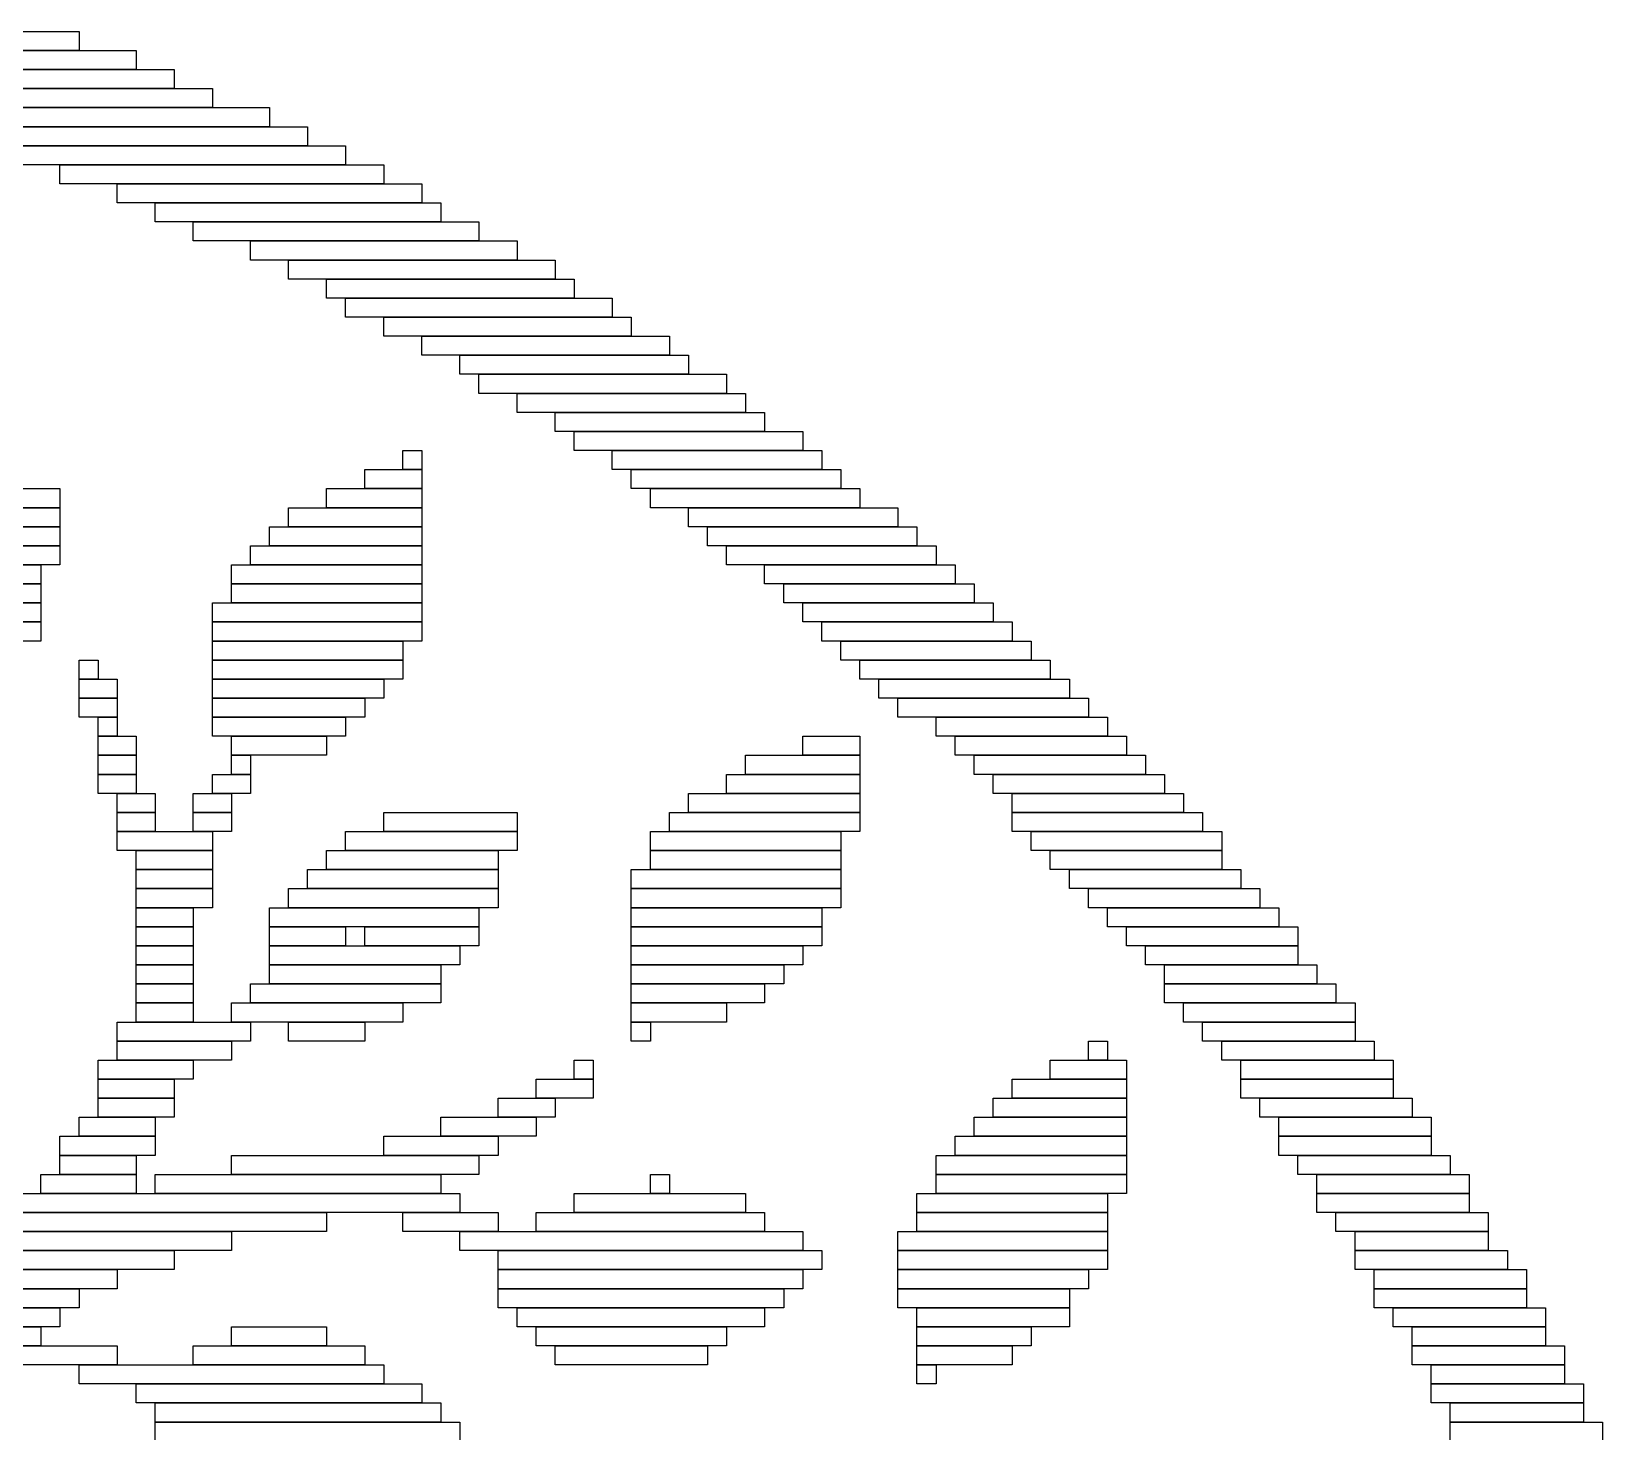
# Model space of a CAD drawing. Extents: x 28 to 995, y 169 to 891.
# Drawn here: x 222.5 to 305, y 808.5 to 882 of the extents above; entities that cross this region are included whole.
import ezdxf

# ---------------------------------------------------------------- set-up
doc = ezdxf.new("R2010")
doc.units = 0

msp = doc.modelspace()

# ---------------------------------------------------------------- linework, layer by layer
for p, q in [((198, 882), (225, 882)), ((225, 882), (225, 881)), ((225, 881), (198, 881)), ((203, 881), (228, 881)), ((228, 881), (228, 880)), ((228, 880), (203, 880)), ((208, 880), (230, 880)), ((230, 880), (230, 879)), ((230, 879), (208, 879)), ((212, 879), (232, 879)), ((232, 879), (232, 878)), ((232, 878), (212, 878)), ((215, 878), (235, 878)), ((235, 878), (235, 877)), ((235, 877), (215, 877)), ((218, 877), (237, 877)), ((237, 877), (237, 876)), ((237, 876), (218, 876)), ((221, 876), (239, 876)), ((239, 876), (239, 875)), ((239, 875), (221, 875)), ((224, 875), (241, 875)), ((224, 874), (224, 875)), ((241, 875), (241, 874)), ((241, 874), (224, 874)), ((227, 874), (243, 874)), ((227, 873), (227, 874)), ((243, 874), (243, 873)), ((243, 873), (227, 873)), ((229, 873), (244, 873)), ((229, 872), (229, 873)), ((244, 873), (244, 872)), ((244, 872), (229, 872)), ((231, 872), (246, 872)), ((231, 871), (231, 872)), ((246, 872), (246, 871)), ((246, 871), (231, 871)), ((234, 871), (248, 871)), ((234, 870), (234, 871)), ((248, 871), (248, 870)), ((248, 870), (234, 870)), ((236, 870), (250, 870)), ((236, 869), (236, 870)), ((250, 870), (250, 869)), ((250, 869), (236, 869)), ((238, 869), (251, 869)), ((238, 868), (238, 869)), ((251, 869), (251, 868)), ((251, 868), (238, 868)), ((239, 868), (253, 868)), ((239, 867), (239, 868)), ((253, 868), (253, 867)), ((253, 867), (239, 867)), ((241, 867), (254, 867)), ((241, 866), (241, 867)), ((254, 867), (254, 866)), ((254, 866), (241, 866)), ((243, 866), (256, 866)), ((243, 865), (243, 866)), ((256, 866), (256, 865)), ((256, 865), (243, 865)), ((245, 865), (257, 865)), ((245, 864), (245, 865)), ((257, 865), (257, 864)), ((257, 864), (245, 864)), ((246, 864), (259, 864)), ((246, 863), (246, 864)), ((259, 864), (259, 863)), ((259, 863), (246, 863)), ((248, 863), (260, 863)), ((248, 862), (248, 863)), ((260, 863), (260, 862)), ((260, 862), (248, 862)), ((250, 862), (261, 862)), ((250, 861), (250, 862)), ((261, 862), (261, 861)), ((261, 861), (250, 861)), ((251, 861), (263, 861)), ((251, 860), (251, 861)), ((263, 861), (263, 860)), ((242, 860), (243, 860)), ((242, 859), (242, 860)), ((243, 860), (243, 859)), ((263, 860), (251, 860)), ((253, 860), (264, 860)), ((253, 859), (253, 860)), ((264, 860), (264, 859)), ((240, 859), (243, 859)), ((240, 858), (240, 859)), ((243, 859), (242, 859)), ((243, 859), (243, 858)), ((264, 859), (253, 859)), ((254, 859), (265, 859)), ((254, 858), (254, 859)), ((265, 859), (265, 858)), ((222, 858), (224, 858)), ((224, 858), (224, 857)), ((238, 858), (243, 858)), ((238, 857), (238, 858)), ((243, 858), (240, 858)), ((243, 858), (243, 857)), ((265, 858), (254, 858)), ((255, 858), (266, 858)), ((255, 857), (255, 858)), ((266, 858), (266, 857)), ((219, 857), (224, 857)), ((224, 857), (222, 857)), ((224, 857), (224, 856)), ((236, 857), (243, 857)), ((236, 856), (236, 857)), ((243, 857), (238, 857)), ((243, 857), (243, 856)), ((266, 857), (255, 857)), ((257, 857), (268, 857)), ((257, 856), (257, 857)), ((268, 857), (268, 856)), ((217, 856), (224, 856)), ((224, 856), (219, 856)), ((224, 856), (224, 855)), ((235, 856), (243, 856)), ((235, 855), (235, 856)), ((243, 856), (236, 856)), ((243, 856), (243, 855)), ((268, 856), (257, 856)), ((258, 856), (269, 856)), ((258, 855), (258, 856)), ((269, 856), (269, 855)), ((215, 855), (224, 855)), ((224, 855), (217, 855)), ((224, 855), (224, 854)), ((234, 855), (243, 855)), ((234, 854), (234, 855)), ((243, 855), (235, 855)), ((243, 855), (243, 854)), ((269, 855), (258, 855)), ((259, 855), (270, 855)), ((259, 854), (259, 855)), ((270, 855), (270, 854)), ((214, 854), (223, 854)), ((224, 854), (215, 854)), ((223, 854), (223, 853)), ((233, 854), (243, 854)), ((233, 853), (233, 854)), ((243, 854), (234, 854)), ((243, 854), (243, 853)), ((270, 854), (259, 854)), ((261, 854), (271, 854)), ((261, 853), (261, 854)), ((271, 854), (271, 853)), ((213, 853), (223, 853)), ((223, 853), (214, 853)), ((223, 853), (223, 852)), ((243, 853), (233, 853)), ((233, 853), (243, 853)), ((233, 852), (233, 853)), ((243, 853), (243, 852)), ((271, 853), (261, 853)), ((262, 853), (272, 853)), ((262, 852), (262, 853)), ((272, 853), (272, 852)), ((212, 852), (223, 852)), ((223, 852), (213, 852)), ((223, 852), (223, 851)), ((232, 852), (243, 852)), ((232, 851), (232, 852)), ((243, 852), (233, 852)), ((243, 852), (243, 851)), ((272, 852), (262, 852)), ((263, 852), (273, 852)), ((263, 851), (263, 852)), ((273, 852), (273, 851)), ((223, 851), (212, 851)), ((212, 851), (223, 851)), ((223, 851), (223, 850)), ((243, 851), (232, 851)), ((232, 851), (243, 851)), ((232, 850), (232, 851)), ((243, 851), (243, 850)), ((273, 851), (263, 851)), ((264, 851), (274, 851)), ((264, 850), (264, 851)), ((274, 851), (274, 850)), ((223, 850), (212, 850)), ((243, 850), (232, 850)), ((232, 850), (242, 850)), ((232, 849), (232, 850)), ((242, 850), (242, 849)), ((274, 850), (264, 850)), ((265, 850), (275, 850)), ((265, 849), (265, 850)), ((275, 850), (275, 849)), ((225, 849), (226, 849)), ((225, 848), (225, 849)), ((226, 849), (226, 848)), ((242, 849), (232, 849)), ((232, 849), (242, 849)), ((232, 848), (232, 849)), ((242, 849), (242, 848)), ((275, 849), (265, 849)), ((266, 849), (276, 849)), ((266, 848), (266, 849)), ((276, 849), (276, 848)), ((226, 848), (225, 848)), ((225, 848), (227, 848)), ((225, 847), (225, 848)), ((227, 848), (227, 847)), ((242, 848), (232, 848)), ((232, 848), (241, 848)), ((232, 847), (232, 848)), ((241, 848), (241, 847)), ((276, 848), (266, 848)), ((267, 848), (277, 848)), ((267, 847), (267, 848)), ((277, 848), (277, 847)), ((227, 847), (225, 847)), ((225, 847), (227, 847)), ((225, 846), (225, 847)), ((227, 847), (227, 846)), ((241, 847), (232, 847)), ((232, 847), (240, 847)), ((232, 846), (232, 847)), ((240, 847), (240, 846)), ((277, 847), (267, 847)), ((268, 847), (278, 847)), ((268, 846), (268, 847)), ((278, 847), (278, 846)), ((227, 846), (225, 846)), ((226, 846), (227, 846)), ((226, 845), (226, 846)), ((227, 846), (227, 845)), ((240, 846), (232, 846)), ((232, 846), (239, 846)), ((232, 845), (232, 846)), ((239, 846), (239, 845)), ((278, 846), (268, 846)), ((270, 846), (279, 846)), ((270, 845), (270, 846)), ((279, 846), (279, 845)), ((227, 845), (226, 845)), ((226, 845), (228, 845)), ((226, 844), (226, 845)), ((228, 845), (228, 844)), ((239, 845), (232, 845)), ((233, 845), (238, 845)), ((233, 844), (233, 845)), ((238, 845), (238, 844)), ((263, 845), (266, 845)), ((263, 844), (263, 845)), ((266, 845), (266, 844)), ((279, 845), (270, 845)), ((271, 845), (280, 845)), ((271, 844), (271, 845)), ((280, 845), (280, 844)), ((228, 844), (226, 844)), ((226, 844), (228, 844)), ((226, 843), (226, 844)), ((228, 844), (228, 843)), ((238, 844), (233, 844)), ((233, 844), (234, 844)), ((233, 843), (233, 844)), ((234, 844), (234, 843)), ((260, 844), (266, 844)), ((260, 843), (260, 844)), ((266, 844), (263, 844)), ((266, 844), (266, 843)), ((280, 844), (271, 844)), ((272, 844), (281, 844)), ((272, 843), (272, 844)), ((281, 844), (281, 843)), ((228, 843), (226, 843)), ((226, 843), (228, 843)), ((226, 842), (226, 843)), ((228, 843), (228, 842)), ((232, 843), (234, 843)), ((232, 842), (232, 843)), ((234, 843), (233, 843)), ((234, 843), (234, 842)), ((259, 843), (266, 843)), ((259, 842), (259, 843)), ((266, 843), (260, 843)), ((266, 843), (266, 842)), ((281, 843), (272, 843)), ((273, 843), (282, 843)), ((273, 842), (273, 843)), ((282, 843), (282, 842)), ((228, 842), (226, 842)), ((227, 842), (229, 842)), ((227, 841), (227, 842)), ((229, 842), (229, 841)), ((231, 842), (233, 842)), ((231, 841), (231, 842)), ((234, 842), (232, 842)), ((233, 842), (233, 841)), ((257, 842), (266, 842)), ((257, 841), (257, 842)), ((266, 842), (259, 842)), ((266, 842), (266, 841)), ((282, 842), (273, 842)), ((274, 842), (283, 842)), ((274, 841), (274, 842)), ((283, 842), (283, 841)), ((229, 841), (227, 841)), ((227, 841), (229, 841)), ((227, 840), (227, 841)), ((229, 841), (229, 840)), ((233, 841), (231, 841)), ((231, 841), (233, 841)), ((231, 840), (231, 841)), ((233, 841), (233, 840)), ((241, 841), (248, 841)), ((241, 840), (241, 841)), ((248, 841), (248, 840)), ((256, 841), (266, 841)), ((256, 840), (256, 841)), ((266, 841), (257, 841)), ((266, 841), (266, 840)), ((283, 841), (274, 841)), ((274, 841), (284, 841)), ((274, 840), (274, 841)), ((284, 841), (284, 840)), ((229, 840), (227, 840)), ((227, 840), (232, 840)), ((227, 839), (227, 840)), ((233, 840), (231, 840)), ((232, 840), (232, 839)), ((239, 840), (248, 840)), ((239, 839), (239, 840)), ((248, 840), (241, 840)), ((248, 840), (248, 839)), ((255, 840), (265, 840)), ((255, 839), (255, 840)), ((266, 840), (256, 840)), ((265, 840), (265, 839)), ((284, 840), (274, 840)), ((275, 840), (285, 840)), ((275, 839), (275, 840)), ((285, 840), (285, 839)), ((232, 839), (227, 839)), ((228, 839), (232, 839)), ((228, 838), (228, 839)), ((232, 839), (232, 838)), ((238, 839), (247, 839)), ((238, 838), (238, 839)), ((248, 839), (239, 839)), ((247, 839), (247, 838)), ((265, 839), (255, 839)), ((255, 839), (265, 839)), ((255, 838), (255, 839)), ((265, 839), (265, 838)), ((285, 839), (275, 839)), ((276, 839), (285, 839)), ((276, 838), (276, 839)), ((285, 839), (285, 838)), ((232, 838), (228, 838)), ((228, 838), (232, 838)), ((228, 837), (228, 838)), ((232, 838), (232, 837)), ((237, 838), (247, 838)), ((237, 837), (237, 838)), ((247, 838), (238, 838)), ((247, 838), (247, 837)), ((254, 838), (265, 838)), ((254, 837), (254, 838)), ((265, 838), (255, 838)), ((265, 838), (265, 837)), ((285, 838), (276, 838)), ((277, 838), (286, 838)), ((277, 837), (277, 838)), ((286, 838), (286, 837)), ((232, 837), (228, 837)), ((228, 837), (232, 837)), ((228, 836), (228, 837)), ((232, 837), (232, 836)), ((236, 837), (247, 837)), ((236, 836), (236, 837)), ((247, 837), (237, 837)), ((247, 837), (247, 836)), ((265, 837), (254, 837)), ((254, 837), (265, 837)), ((254, 836), (254, 837)), ((265, 837), (265, 836)), ((286, 837), (277, 837)), ((278, 837), (287, 837)), ((278, 836), (278, 837)), ((287, 837), (287, 836)), ((232, 836), (228, 836)), ((228, 836), (231, 836)), ((228, 835), (228, 836)), ((231, 836), (231, 835)), ((235, 836), (246, 836)), ((235, 835), (235, 836)), ((247, 836), (236, 836)), ((246, 836), (246, 835)), ((265, 836), (254, 836)), ((254, 836), (264, 836)), ((254, 835), (254, 836)), ((264, 836), (264, 835)), ((287, 836), (278, 836)), ((279, 836), (288, 836)), ((279, 835), (279, 836)), ((288, 836), (288, 835)), ((231, 835), (228, 835)), ((228, 835), (231, 835)), ((228, 834), (228, 835)), ((231, 835), (231, 834)), ((246, 835), (235, 835)), ((235, 835), (239, 835)), ((235, 834), (235, 835)), ((239, 835), (239, 834)), ((240, 835), (246, 835)), ((240, 834), (240, 835)), ((246, 835), (246, 834)), ((264, 835), (254, 835)), ((254, 835), (264, 835)), ((254, 834), (254, 835)), ((264, 835), (264, 834)), ((288, 835), (279, 835)), ((280, 835), (289, 835)), ((280, 834), (280, 835)), ((289, 835), (289, 834)), ((231, 834), (228, 834)), ((228, 834), (231, 834)), ((228, 833), (228, 834)), ((231, 834), (231, 833)), ((239, 834), (235, 834)), ((235, 834), (245, 834)), ((235, 833), (235, 834)), ((246, 834), (240, 834)), ((245, 834), (245, 833)), ((264, 834), (254, 834)), ((254, 834), (263, 834)), ((254, 833), (254, 834)), ((263, 834), (263, 833)), ((289, 834), (280, 834)), ((281, 834), (289, 834)), ((281, 833), (281, 834)), ((289, 834), (289, 833)), ((231, 833), (228, 833)), ((228, 833), (231, 833)), ((228, 832), (228, 833)), ((231, 833), (231, 832)), ((245, 833), (235, 833)), ((235, 833), (244, 833)), ((235, 832), (235, 833)), ((244, 833), (244, 832)), ((263, 833), (254, 833)), ((254, 833), (262, 833)), ((254, 832), (254, 833)), ((262, 833), (262, 832)), ((289, 833), (281, 833)), ((282, 833), (290, 833)), ((282, 832), (282, 833)), ((290, 833), (290, 832)), ((231, 832), (228, 832)), ((228, 832), (231, 832)), ((228, 831), (228, 832)), ((231, 832), (231, 831)), ((234, 832), (244, 832)), ((234, 831), (234, 832)), ((244, 832), (235, 832)), ((244, 832), (244, 831)), ((262, 832), (254, 832)), ((254, 832), (261, 832)), ((254, 831), (254, 832)), ((261, 832), (261, 831)), ((290, 832), (282, 832)), ((282, 832), (291, 832)), ((282, 831), (282, 832)), ((291, 832), (291, 831)), ((231, 831), (228, 831)), ((228, 831), (231, 831)), ((228, 830), (228, 831)), ((231, 831), (231, 830)), ((233, 831), (242, 831)), ((233, 830), (233, 831)), ((244, 831), (234, 831)), ((242, 831), (242, 830)), ((261, 831), (254, 831)), ((254, 831), (259, 831)), ((254, 830), (254, 831)), ((259, 831), (259, 830)), ((291, 831), (282, 831)), ((283, 831), (292, 831)), ((283, 830), (283, 831)), ((292, 831), (292, 830)), ((227, 830), (234, 830)), ((227, 829), (227, 830)), ((231, 830), (228, 830)), ((242, 830), (233, 830)), ((234, 830), (234, 829)), ((236, 830), (240, 830)), ((236, 829), (236, 830)), ((240, 830), (240, 829)), ((259, 830), (254, 830)), ((254, 830), (255, 830)), ((254, 829), (254, 830)), ((255, 830), (255, 829)), ((292, 830), (283, 830)), ((284, 830), (292, 830)), ((284, 829), (284, 830)), ((292, 830), (292, 829)), ((234, 829), (227, 829)), ((227, 829), (233, 829)), ((227, 828), (227, 829)), ((233, 829), (233, 828)), ((240, 829), (236, 829)), ((255, 829), (254, 829)), ((278, 829), (279, 829)), ((278, 828), (278, 829)), ((279, 829), (279, 828)), ((292, 829), (284, 829)), ((285, 829), (293, 829)), ((285, 828), (285, 829)), ((293, 829), (293, 828)), ((226, 828), (231, 828)), ((226, 827), (226, 828)), ((233, 828), (227, 828)), ((231, 828), (231, 827)), ((251, 828), (252, 828)), ((251, 827), (251, 828)), ((252, 828), (252, 827)), ((276, 828), (280, 828)), ((276, 827), (276, 828)), ((279, 828), (278, 828)), ((280, 828), (280, 827)), ((293, 828), (285, 828)), ((286, 828), (294, 828)), ((286, 827), (286, 828)), ((294, 828), (294, 827)), ((231, 827), (226, 827)), ((226, 827), (230, 827)), ((226, 826), (226, 827)), ((230, 827), (230, 826)), ((249, 827), (252, 827)), ((249, 826), (249, 827)), ((252, 827), (251, 827)), ((252, 827), (252, 826)), ((274, 827), (280, 827)), ((274, 826), (274, 827)), ((280, 827), (276, 827)), ((280, 827), (280, 826)), ((294, 827), (286, 827)), ((286, 827), (294, 827)), ((286, 826), (286, 827)), ((294, 827), (294, 826)), ((230, 826), (226, 826)), ((226, 826), (230, 826)), ((226, 825), (226, 826)), ((230, 826), (230, 825)), ((247, 826), (250, 826)), ((247, 825), (247, 826)), ((252, 826), (249, 826)), ((250, 826), (250, 825)), ((273, 826), (280, 826)), ((273, 825), (273, 826)), ((280, 826), (274, 826)), ((280, 826), (280, 825)), ((294, 826), (286, 826)), ((287, 826), (295, 826)), ((287, 825), (287, 826)), ((295, 826), (295, 825)), ((225, 825), (229, 825)), ((225, 824), (225, 825)), ((230, 825), (226, 825)), ((229, 825), (229, 824)), ((244, 825), (249, 825)), ((244, 824), (244, 825)), ((250, 825), (247, 825)), ((249, 825), (249, 824)), ((272, 825), (280, 825)), ((272, 824), (272, 825)), ((280, 825), (273, 825)), ((280, 825), (280, 824)), ((295, 825), (287, 825)), ((288, 825), (296, 825)), ((288, 824), (288, 825)), ((296, 825), (296, 824)), ((224, 824), (229, 824)), ((224, 823), (224, 824)), ((229, 824), (225, 824)), ((229, 824), (229, 823)), ((241, 824), (247, 824)), ((241, 823), (241, 824)), ((249, 824), (244, 824)), ((247, 824), (247, 823)), ((271, 824), (280, 824)), ((271, 823), (271, 824)), ((280, 824), (272, 824)), ((280, 824), (280, 823)), ((296, 824), (288, 824)), ((288, 824), (296, 824)), ((288, 823), (288, 824)), ((296, 824), (296, 823)), ((229, 823), (224, 823)), ((224, 823), (228, 823)), ((224, 822), (224, 823)), ((228, 823), (228, 822)), ((233, 823), (246, 823)), ((233, 822), (233, 823)), ((247, 823), (241, 823)), ((246, 823), (246, 822)), ((270, 823), (280, 823)), ((270, 822), (270, 823)), ((280, 823), (271, 823)), ((280, 823), (280, 822)), ((296, 823), (288, 823)), ((289, 823), (297, 823)), ((289, 822), (289, 823)), ((297, 823), (297, 822)), ((223, 822), (228, 822)), ((223, 821), (223, 822)), ((228, 822), (224, 822)), ((228, 822), (228, 821)), ((229, 822), (244, 822)), ((229, 821), (229, 822)), ((246, 822), (233, 822)), ((244, 822), (244, 821)), ((255, 822), (256, 822)), ((255, 821), (255, 822)), ((256, 822), (256, 821)), ((280, 822), (270, 822)), ((270, 822), (280, 822)), ((270, 821), (270, 822)), ((280, 822), (280, 821)), ((297, 822), (289, 822)), ((290, 822), (298, 822)), ((290, 821), (290, 822)), ((298, 822), (298, 821)), ((222, 821), (245, 821)), ((228, 821), (223, 821)), ((244, 821), (229, 821)), ((245, 821), (245, 820)), ((251, 821), (260, 821)), ((251, 820), (251, 821)), ((256, 821), (255, 821)), ((260, 821), (260, 820)), ((269, 821), (279, 821)), ((269, 820), (269, 821)), ((280, 821), (270, 821)), ((279, 821), (279, 820)), ((298, 821), (290, 821)), ((290, 821), (298, 821)), ((290, 820), (290, 821)), ((298, 821), (298, 820)), ((220, 820), (238, 820)), ((245, 820), (222, 820)), ((238, 820), (238, 819)), ((242, 820), (247, 820)), ((242, 819), (242, 820)), ((247, 820), (247, 819)), ((249, 820), (261, 820)), ((249, 819), (249, 820)), ((260, 820), (251, 820)), ((261, 820), (261, 819)), ((279, 820), (269, 820)), ((269, 820), (279, 820)), ((269, 819), (269, 820)), ((279, 820), (279, 819)), ((298, 820), (290, 820)), ((291, 820), (299, 820)), ((291, 819), (291, 820)), ((299, 820), (299, 819)), ((219, 819), (233, 819)), ((238, 819), (220, 819)), ((233, 819), (233, 818)), ((247, 819), (242, 819)), ((245, 819), (263, 819)), ((245, 818), (245, 819)), ((261, 819), (249, 819)), ((263, 819), (263, 818)), ((268, 819), (279, 819)), ((268, 818), (268, 819)), ((279, 819), (269, 819)), ((279, 819), (279, 818)), ((299, 819), (291, 819)), ((292, 819), (299, 819)), ((292, 818), (292, 819)), ((299, 819), (299, 818)), ((217, 818), (230, 818)), ((233, 818), (219, 818)), ((230, 818), (230, 817)), ((263, 818), (245, 818)), ((247, 818), (264, 818)), ((247, 817), (247, 818)), ((264, 818), (264, 817)), ((279, 818), (268, 818)), ((268, 818), (279, 818)), ((268, 817), (268, 818)), ((279, 818), (279, 817)), ((299, 818), (292, 818)), ((292, 818), (300, 818)), ((292, 817), (292, 818)), ((300, 818), (300, 817)), ((216, 817), (227, 817)), ((230, 817), (217, 817)), ((227, 817), (227, 816)), ((264, 817), (247, 817)), ((247, 817), (263, 817)), ((247, 816), (247, 817)), ((263, 817), (263, 816)), ((279, 817), (268, 817)), ((268, 817), (278, 817)), ((268, 816), (268, 817)), ((278, 817), (278, 816)), ((300, 817), (292, 817)), ((293, 817), (301, 817)), ((293, 816), (293, 817)), ((301, 817), (301, 816)), ((214, 816), (225, 816)), ((227, 816), (216, 816)), ((225, 816), (225, 815)), ((263, 816), (247, 816)), ((247, 816), (262, 816)), ((247, 815), (247, 816)), ((262, 816), (262, 815)), ((278, 816), (268, 816)), ((268, 816), (277, 816)), ((268, 815), (268, 816)), ((277, 816), (277, 815)), ((301, 816), (293, 816)), ((293, 816), (301, 816)), ((293, 815), (293, 816)), ((301, 816), (301, 815)), ((212, 815), (224, 815)), ((225, 815), (214, 815)), ((224, 815), (224, 814)), ((262, 815), (247, 815)), ((248, 815), (261, 815)), ((248, 814), (248, 815)), ((261, 815), (261, 814)), ((277, 815), (268, 815)), ((269, 815), (277, 815)), ((269, 814), (269, 815)), ((277, 815), (277, 814)), ((301, 815), (293, 815)), ((294, 815), (302, 815)), ((294, 814), (294, 815)), ((302, 815), (302, 814)), ((210, 814), (223, 814)), ((224, 814), (212, 814)), ((223, 814), (223, 813)), ((233, 814), (238, 814)), ((233, 813), (233, 814)), ((238, 814), (238, 813)), ((261, 814), (248, 814)), ((249, 814), (259, 814)), ((249, 813), (249, 814)), ((259, 814), (259, 813)), ((277, 814), (269, 814)), ((269, 814), (275, 814)), ((269, 813), (269, 814)), ((275, 814), (275, 813)), ((302, 814), (294, 814)), ((295, 814), (302, 814)), ((295, 813), (295, 814)), ((302, 814), (302, 813)), ((209, 813), (227, 813)), ((223, 813), (210, 813)), ((227, 813), (227, 812)), ((231, 813), (240, 813)), ((231, 812), (231, 813)), ((238, 813), (233, 813)), ((240, 813), (240, 812)), ((259, 813), (249, 813)), ((250, 813), (258, 813)), ((250, 812), (250, 813)), ((258, 813), (258, 812)), ((275, 813), (269, 813)), ((269, 813), (274, 813)), ((269, 812), (269, 813)), ((274, 813), (274, 812)), ((302, 813), (295, 813)), ((295, 813), (303, 813)), ((295, 812), (295, 813)), ((303, 813), (303, 812)), ((227, 812), (209, 812)), ((225, 812), (241, 812)), ((225, 811), (225, 812)), ((240, 812), (231, 812)), ((241, 812), (241, 811)), ((258, 812), (250, 812)), ((274, 812), (269, 812)), ((269, 812), (270, 812)), ((269, 811), (269, 812)), ((270, 812), (270, 811)), ((303, 812), (295, 812)), ((296, 812), (303, 812)), ((296, 811), (296, 812)), ((303, 812), (303, 811)), ((241, 811), (225, 811)), ((228, 811), (243, 811)), ((228, 810), (228, 811)), ((243, 811), (243, 810)), ((270, 811), (269, 811)), ((303, 811), (296, 811)), ((296, 811), (304, 811)), ((296, 810), (296, 811)), ((304, 811), (304, 810)), ((243, 810), (228, 810)), ((229, 810), (244, 810)), ((229, 809), (229, 810)), ((244, 810), (244, 809)), ((304, 810), (296, 810)), ((297, 810), (304, 810)), ((297, 809), (297, 810)), ((304, 810), (304, 809)), ((244, 809), (229, 809)), ((229, 809), (245, 809)), ((229, 808), (229, 809)), ((245, 809), (245, 808)), ((304, 809), (297, 809)), ((297, 809), (305, 809)), ((297, 808), (297, 809)), ((305, 809), (305, 808))]:
    msp.add_line(p, q)

doc.saveas('drawing.dxf')
